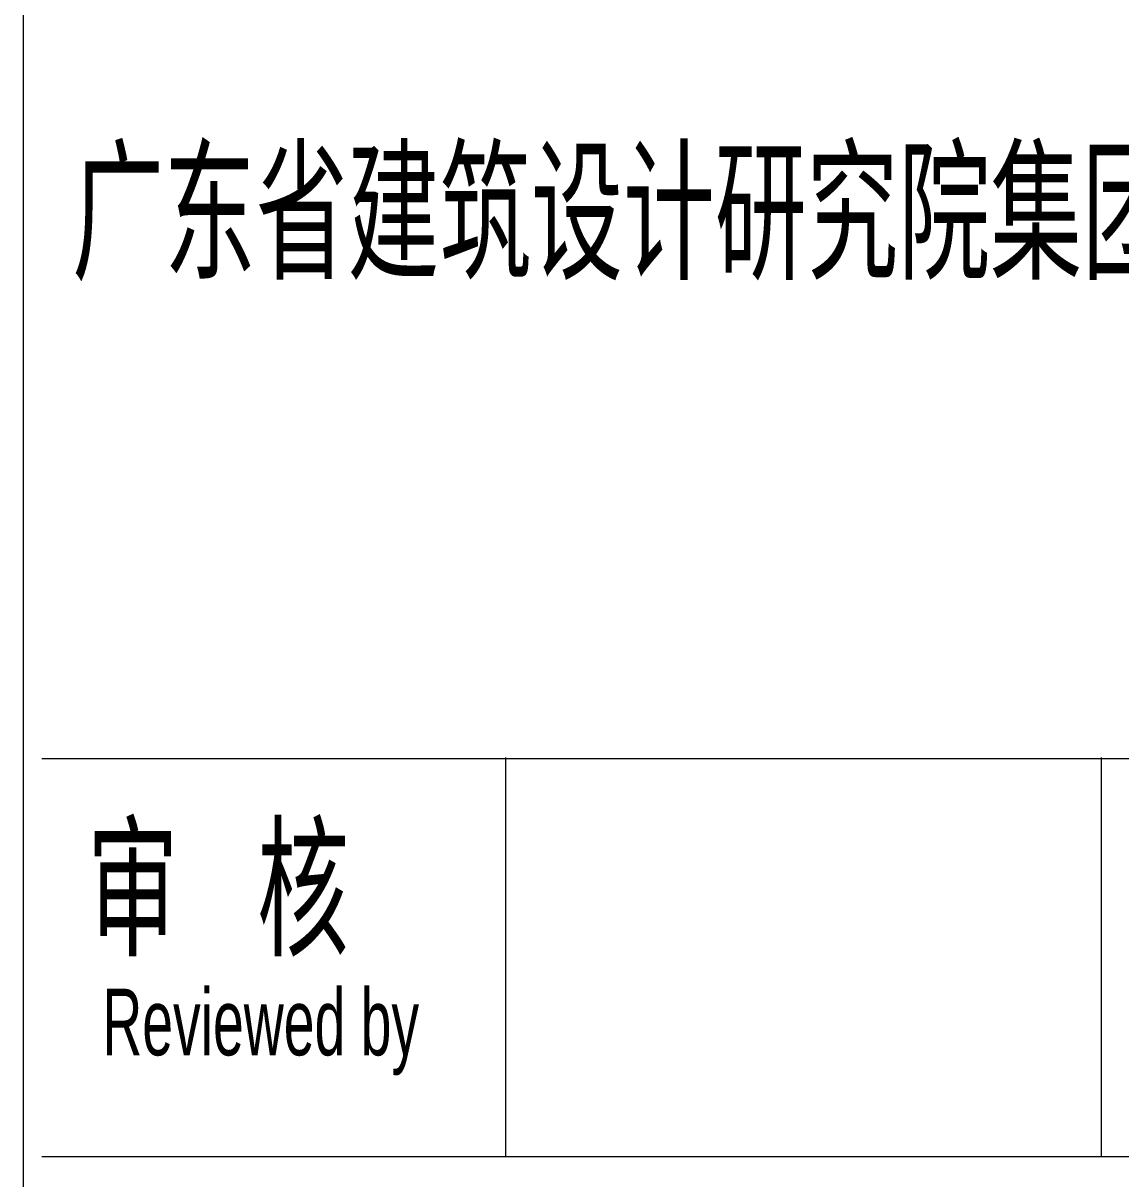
# Model space of a CAD drawing. Header units: millimetres. Extents: x 2 to 599, y 5 to 425.
# Drawn here: x 540.4 to 569.51, y 222.72 to 253.38 of the extents above; entities that cross this region are included whole.
import ezdxf

# ---------------------------------------------------------------- set-up
doc = ezdxf.new("R2010")
doc.units = ezdxf.units.MM
doc.linetypes.add('XKITLINE00', pattern=[0])
doc.layers.add('OtherObjectType', color=1, linetype='Continuous', lineweight=0)
doc.styles.add('$TD_AUDIT_GENERATED_(24B)', font='ARIAL.TTF')

# ---------------------------------------------------------------- blocks, each defined once
blk = doc.blocks.new('*A49')
at = {"layer": 'OtherObjectType', "color": 7, "linetype": 'XKITLINE00', "lineweight": 0}
for p, q in [((540.4, 420.298), (540.4, 9.6)), ((540.9, 233.872), (594.969, 233.872)), ((553.2, 223.3), (553.2, 233.9)), ((569, 223.3), (569, 233.9)), ((540.9, 223.315), (594.969, 223.315))]:
    blk.add_line(p, q, dxfattribs=at)
at = {"layer": 'OtherObjectType', "color": 7, "style": '$TD_AUDIT_GENERATED_(24B)', "width": 0.595}
for s, height, p in [('广东省建筑设计研究院集团股份有限公司', 3, (541.7, 246.9)), ('审   核', 3, (542.092, 228.948)), ('Reviewed by', 1.76575, (542.5, 226))]:
    blk.add_text(s, height=height, dxfattribs=at).set_placement(p)
blk = doc.blocks.new('*A51')
at = {"layer": 'OtherObjectType', "color": 7, "linetype": 'XKITLINE00', "lineweight": 0}
for p, q in [((540.4, 420.298), (540.4, 9.6)), ((540.9, 233.872), (594.969, 233.872)), ((553.2, 223.3), (553.2, 233.9)), ((569, 223.3), (569, 233.9)), ((540.9, 223.315), (594.969, 223.315))]:
    blk.add_line(p, q, dxfattribs=at)
at = {"layer": 'OtherObjectType', "color": 7, "style": '$TD_AUDIT_GENERATED_(24B)', "width": 0.595}
for s, height, p in [('广东省建筑设计研究院集团股份有限公司', 3, (541.7, 246.9)), ('审   核', 3, (542.092, 228.948)), ('Reviewed by', 1.76575, (542.5, 226))]:
    blk.add_text(s, height=height, dxfattribs=at).set_placement(p)

msp = doc.modelspace()

# ---------------------------------------------------------------- block references
at = {"lineweight": 0}
for name in ['*A49', '*A51']:
    msp.add_blockref(name, (0, 0), dxfattribs=at)

doc.saveas('drawing.dxf')
